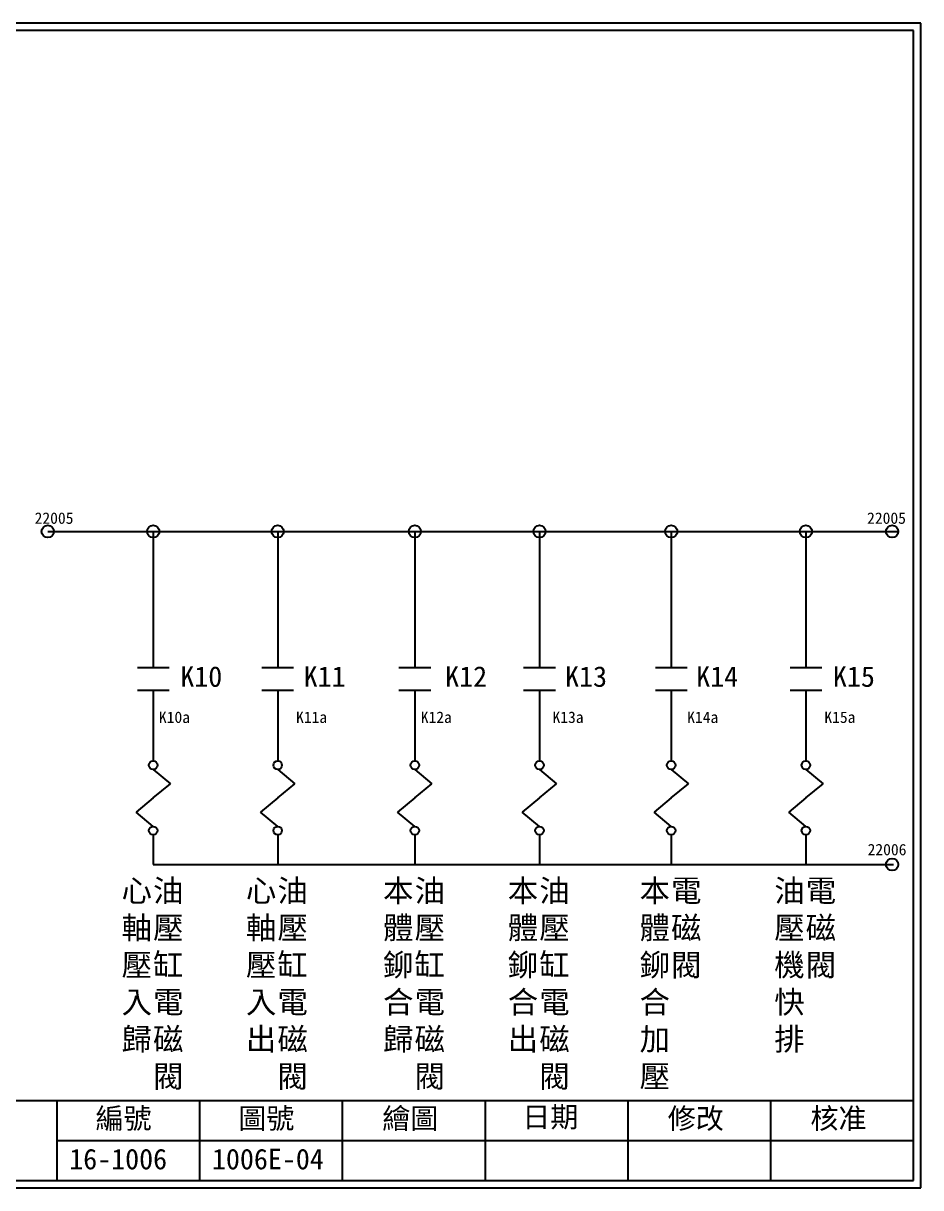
# Model space of a CAD drawing. Extents: x 10 to 297, y 3 to 207.
# Drawn here: x 139.8 to 297, y 3 to 207 of the extents above; entities that cross this region are included whole.
import ezdxf

# ---------------------------------------------------------------- set-up
doc = ezdxf.new("R2010")
doc.units = 0
doc.layers.get('0').update_dxf_attribs({"linetype": 'CONTINUOUS'})
doc.layers.add('圖框層', color=7, linetype='CONTINUOUS')
doc.layers.add('標尺寸層', color=3, linetype='CONTINUOUS')
doc.styles.add('CNS', font='romanc.shx', dxfattribs={"bigfont": 'chineset.shx'})
doc.styles.add('STSL', font='kaiu.ttf')

msp = doc.modelspace()

# ---------------------------------------------------------------- linework, layer by layer
at = {"color": 7}
for centre in [(144.1, 117.96), (162.58, 117.96), (184.37, 117.96), (208.39, 117.96), (230.23, 117.96), (253.31, 117.96), (276.9, 117.96), (291.99, 117.96), (291.99, 59.62)]:
    msp.add_circle(centre, 1.07, dxfattribs=at)
at = {"layer": '圖框層', "color": 7}
for p, q in [((297, 206.97), (10, 206.97)), ((297, 3), (297, 206.97)), ((295.75, 205.72), (11.25, 205.72)), ((295.75, 4.25), (295.75, 205.72)), ((11.25, 18.25), (295.75, 18.25)), ((145.75, 4.25), (145.75, 18.25)), ((170.75, 4.25), (170.75, 18.25)), ((195.75, 4.25), (195.75, 18.25)), ((220.75, 4.25), (220.75, 18.25)), ((245.75, 4.25), (245.75, 18.25)), ((270.75, 4.25), (270.75, 18.25)), ((145.75, 11.25), (295.75, 11.25)), ((11.25, 4.25), (295.75, 4.25)), ((10, 3), (297, 3))]:
    msp.add_line(p, q, dxfattribs=at)
at = {"layer": '標尺寸層', "color": 7}
for p, q in [((144.1, 117.96), (197.6, 117.96)), ((144.1, 116.89), (144.1, 116.82)), ((162.58, 117.96), (162.58, 94.11)), ((162.58, 116.89), (162.58, 116.82)), ((184.36, 116.89), (184.36, 116.82)), ((184.37, 117.96), (184.37, 94.11)), ((197.6, 117.96), (293.06, 117.96)), ((208.38, 116.89), (208.38, 116.82)), ((208.39, 117.96), (208.39, 94.11)), ((230.22, 116.89), (230.22, 116.82)), ((230.23, 117.96), (230.23, 94.11)), ((253.31, 117.96), (253.31, 94.11)), ((253.31, 116.89), (253.31, 116.82)), ((276.89, 116.89), (276.89, 116.82)), ((276.9, 117.96), (276.9, 94.11)), ((291.98, 116.89), (291.98, 116.82)), ((159.8, 94.11), (165.37, 94.11)), ((181.58, 94.11), (187.15, 94.11)), ((205.6, 94.11), (211.17, 94.11)), ((227.44, 94.11), (233.01, 94.11)), ((250.53, 94.11), (256.1, 94.11)), ((274.11, 94.11), (279.68, 94.11)), ((159.8, 90.14), (165.37, 90.14)), ((162.58, 90.14), (162.58, 77.76)), ((181.58, 90.14), (187.15, 90.14)), ((184.37, 90.14), (184.37, 77.76)), ((205.6, 90.14), (211.17, 90.14)), ((208.39, 90.14), (208.39, 77.76)), ((227.44, 90.14), (233.01, 90.14)), ((230.23, 90.14), (230.23, 77.76)), ((250.53, 90.14), (256.1, 90.14)), ((253.31, 90.14), (253.31, 77.76)), ((274.11, 90.14), (279.68, 90.14)), ((276.9, 90.14), (276.9, 77.76)), ((162.58, 76.26), (165.59, 73.77)), ((184.37, 76.26), (187.37, 73.77)), ((208.39, 76.26), (211.39, 73.77)), ((230.23, 76.26), (233.23, 73.77)), ((253.31, 76.26), (256.32, 73.77)), ((276.9, 76.26), (279.9, 73.77)), ((162.58, 71.28), (165.59, 73.77)), ((184.37, 71.28), (187.37, 73.77)), ((208.39, 71.28), (211.39, 73.77)), ((230.23, 71.28), (233.23, 73.77)), ((253.31, 71.28), (256.32, 73.77)), ((276.9, 71.28), (279.9, 73.77)), ((162.58, 71.28), (159.58, 68.79)), ((184.37, 71.28), (181.36, 68.79)), ((208.39, 71.28), (205.38, 68.79)), ((230.23, 71.28), (227.22, 68.79)), ((253.31, 71.28), (250.31, 68.79)), ((276.9, 71.28), (273.89, 68.79)), ((162.58, 66.3), (159.58, 68.79)), ((184.37, 66.3), (181.36, 68.79)), ((208.39, 66.3), (205.38, 68.79)), ((230.23, 66.3), (227.22, 68.79)), ((253.31, 66.3), (250.31, 68.79)), ((276.9, 66.3), (273.89, 68.79)), ((162.58, 64.8), (162.58, 59.62)), ((184.37, 64.8), (184.37, 59.62)), ((208.39, 64.8), (208.39, 59.62)), ((230.23, 64.8), (230.23, 59.62)), ((253.31, 64.8), (253.31, 59.62)), ((276.9, 64.8), (276.9, 59.62)), ((162.58, 59.62), (292.22, 59.62)), ((291.98, 58.55), (291.98, 58.48))]:
    msp.add_line(p, q, dxfattribs=at)
for centre in [(162.58, 77.01), (184.37, 77.01), (208.39, 77.01), (230.23, 77.01), (253.31, 77.01), (276.9, 77.01), (162.58, 65.55), (184.37, 65.55), (208.39, 65.55), (230.23, 65.55), (253.31, 65.55), (276.9, 65.55)]:
    msp.add_circle(centre, 0.751, dxfattribs=at)

# ---------------------------------------------------------------- texts
at = {"layer": '圖框層', "color": 7, "style": 'STSL'}
for s, height, p in [('22005', 2, (141.8, 119.29)), ('22005', 2, (287.61, 119.29)), ('K10', 3.6, (167.32, 90.74)), ('K11', 3.6, (188.92, 90.74)), ('K12', 3.6, (213.71, 90.74)), ('K13', 3.6, (234.71, 90.74)), ('K14', 3.6, (257.68, 90.74)), ('K15', 3.6, (281.63, 90.74)), ('K10a', 2, (163.57, 84.41)), ('K11a', 2, (187.59, 84.41)), ('K12a', 2, (209.43, 84.41)), ('K13a', 2, (232.51, 84.41)), ('K14a', 2, (256.1, 84.41)), ('K15a', 2, (280.12, 84.41)), ('22006', 2, (287.7, 61.23)), ('編號', 3.6, (152.47, 13.34)), ('圖號', 3.6, (177.47, 13.34)), ('繪圖', 3.6, (202.69, 13.34)), ('日期', 3.6, (227.22, 13.59)), ('修改', 3.6, (252.69, 13.34)), ('核准', 3.6, (277.69, 13.34)), ('16-1006', 3.6, (147.86, 6.22)), ('1006E-04', 3.6, (172.86, 6.22))]:
    msp.add_text(s, height=height, dxfattribs=at).set_placement(p)
at = {"layer": '標尺寸層', "color": 7, "char_height": 3.9, "width": 5.1381, "attachment_point": 1, "style": 'CNS'}
for s, insert in [('{\\fDFKai-SB|b0|i0|c136|p65;心軸壓入歸}', (157.03, 56.98)), ('{\\fDFKai-SB|b0|i0|c136|p65;油壓缸電磁閥}', (162.55, 56.98)), ('{\\fDFKai-SB|b0|i0|c136|p65;心軸壓入出}', (178.81, 56.98)), ('{\\fDFKai-SB|b0|i0|c136|p65;油壓缸電磁閥}', (184.33, 56.98)), ('{\\fDFKai-SB|b0|i0|c136|p65;本體鉚合歸}', (202.83, 56.98)), ('{\\fDFKai-SB|b0|i0|c136|p65;油壓缸電磁閥}', (208.35, 56.98)), ('{\\fDFKai-SB|b0|i0|c136|p65;本體鉚合出}', (224.67, 56.98)), ('{\\fDFKai-SB|b0|i0|c136|p65;油壓缸電磁閥}', (230.19, 56.98)), ('{\\fDFKai-SB|b0|i0|c136|p65;本體鉚合加壓}', (247.76, 56.98)), ('{\\fDFKai-SB|b0|i0|c136|p65;電磁閥}', (253.28, 56.98)), ('{\\fDFKai-SB|b0|i0|c136|p65;油壓機快排}', (271.35, 56.98)), ('{\\fDFKai-SB|b0|i0|c136|p65;電磁閥}', (276.86, 56.98))]:
    msp.add_mtext(s, dxfattribs=dict(at, insert=insert))

doc.saveas('drawing.dxf')
